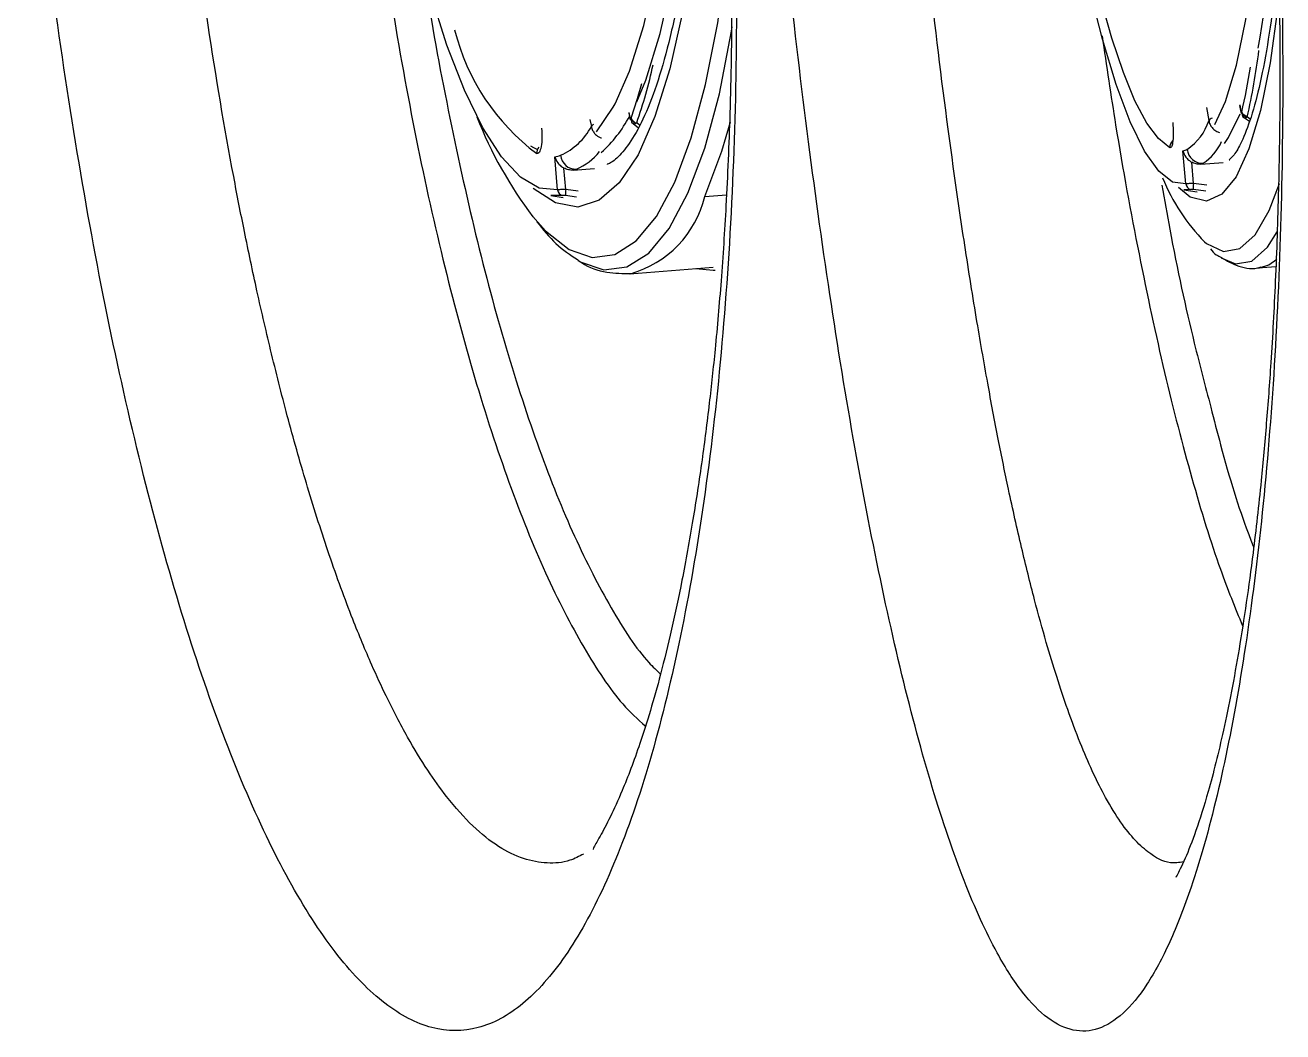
# Model space of a CAD drawing. Extents: x 400 to 501, y 484 to 634.
# Drawn here: x 486.898 to 488.539, y 551.32 to 552.633 of the extents above; entities that cross this region are included whole.
import ezdxf

# ---------------------------------------------------------------- set-up
doc = ezdxf.new("R2010")
doc.units = 0
doc.header["$MEASUREMENT"] = 0
doc.layers.add('DIM', color=3, linetype='Continuous')
doc.layers.add('GEOMETRY', color=3, linetype='Continuous', lineweight=25)

# ---------------------------------------------------------------- blocks, each defined once
blk = doc.blocks.new('2026 GRANDEE')
at = {"layer": 'GEOMETRY', "ltscale": 16}
for p, q in [((37.2608, -44.3221), (37.2622, -44.3289)), ((37.2609, -44.3213), (37.2623, -44.328)), ((38.0145, -44.3149), (38.0174, -44.3319)), ((38.0576, -44.312), (38.0591, -44.321)), ((38.0577, -44.3113), (38.0592, -44.3203)), ((38.0673, -44.3272), (38.0606, -44.3225)), ((37.2101, -44.3303), (37.212, -44.3396)), ((37.2643, -44.3341), (37.2737, -44.3413)), ((37.2683, -44.3341), (37.2661, -44.3324)), ((37.2749, -44.3378), (37.2712, -44.3349)), ((38.0612, -44.3265), (38.0703, -44.3328)), ((38.0719, -44.3304), (38.0675, -44.3271)), ((37.9874, -44.4145), (37.9837, -44.3714)), ((37.168, -44.4222), (37.1642, -44.3791)), ((37.9975, -44.4139), (37.9951, -44.3861)), ((38.007, -44.3887), (38.036, -44.3864)), ((37.1788, -44.4216), (37.1763, -44.3938)), ((37.1883, -44.3964), (37.2161, -44.3942)), ((37.1948, -44.4237), (37.1788, -44.4216)), ((37.994, -44.4217), (37.9846, -44.422)), ((37.9846, -44.422), (38.0023, -44.4248)), ((38.015, -44.4162), (37.9975, -44.4139)), ((38.0134, -44.424), (37.9975, -44.4219)), ((37.1593, -44.4294), (37.1752, -44.432)), ((37.1745, -44.4294), (37.1593, -44.4294)), ((37.1926, -44.4315), (37.1782, -44.4296)), ((37.3601, -44.4308), (37.3882, -44.4286)), ((37.262, -44.5316), (37.3708, -44.523)), ((37.3483, -44.5248), (37.3711, -44.527)), ((37.3711, -44.527), (37.3733, -44.5269)), ((38.0818, -44.5239), (38.1048, -44.5221)), ((38.0818, -44.5239), (38.0836, -44.5237))]:
    blk.add_line(p, q, dxfattribs=at)
at = {"layer": 'GEOMETRY', "ltscale": 16, "flags": 128}
for points in [[(37.3, -43.1474), (37.3187, -43.252), (37.3344, -43.3612), (37.3467, -43.4732), (37.3555, -43.5864), (37.3606, -43.6989), (37.362, -43.8089), (37.3597, -43.9148), (37.3537, -44.0148), (37.344, -44.1074), (37.3308, -44.191), (37.3145, -44.2645), (37.295, -44.3266), (37.273, -44.3763), (37.2485, -44.4129), (37.2221, -44.4358), (37.1942, -44.4446), (37.1651, -44.4392), (37.1362, -44.4204)], [(37.243, -44.31), (37.2619, -44.2673), (37.2805, -44.2077), (37.2961, -44.1368), (37.3084, -44.0558), (37.3173, -43.966), (37.3225, -43.869), (37.324, -43.7665), (37.3217, -43.6602), (37.3157, -43.5519), (37.3061, -43.4435), (37.2931, -43.3369), (37.2769, -43.2338)], [(37.2712, -44.3072), (37.2829, -44.279), (37.3019, -44.2184), (37.3177, -44.1462), (37.3303, -44.0637), (37.3393, -43.9723), (37.3446, -43.8735), (37.3461, -43.7691), (37.3438, -43.6609), (37.3377, -43.5506), (37.328, -43.4403), (37.3147, -43.3316), (37.2982, -43.2267)], [(38.0253, -44.3369), (38.0392, -44.3068), (38.0536, -44.2596), (38.0657, -44.2), (38.0754, -44.1291), (38.0824, -44.0481), (38.0868, -43.9583), (38.0884, -43.8614), (38.0871, -43.7588), (38.083, -43.6525), (38.0829, -43.6498)], [(37.1358, -44.4571), (37.1521, -44.4754), (37.1829, -44.4998), (37.2132, -44.5102), (37.2426, -44.5065), (37.2706, -44.4886), (37.2968, -44.457), (37.3209, -44.412), (37.3424, -44.3544), (37.3611, -44.2848), (37.3768, -44.2045), (37.389, -44.1144), (37.3944, -44.0607)], [(37.9666, -44.3672), (37.9517, -44.3554), (37.9365, -44.335), (37.9211, -44.306), (37.9059, -44.269), (37.8909, -44.2245), (37.8764, -44.1729), (37.8626, -44.1151), (37.8497, -44.0517)], [(37.168, -44.4222), (37.1441, -44.4201), (37.1196, -44.4056), (37.0948, -44.3792), (37.0703, -44.3412), (37.0465, -44.2923), (37.0237, -44.2333), (37.0023, -44.1653), (36.9828, -44.0894)], [(37.9874, -44.4145), (37.9701, -44.4123), (37.952, -44.3979), (37.9334, -44.3715), (37.9148, -44.3335), (37.8964, -44.2846), (37.8786, -44.2256), (37.8615, -44.1576), (37.8456, -44.0817)], [(38.1093, -44.1662), (38.1074, -44.1833), (38.0972, -44.2567), (38.0846, -44.3188), (38.0697, -44.3686), (38.0529, -44.4052), (38.0343, -44.428), (38.0142, -44.4369), (37.993, -44.4315), (37.9778, -44.4193)], [(37.1945, -44.5142), (37.1975, -44.516), (37.2284, -44.5265), (37.2583, -44.5227), (37.2868, -44.5046), (37.3135, -44.4724), (37.338, -44.4266), (37.3599, -44.3679), (37.379, -44.2971), (37.3949, -44.2153), (37.3958, -44.2096)], [(37.2638, -44.3287), (37.2723, -44.3032), (37.2778, -44.2834)], [(37.2188, -44.3465), (37.2406, -44.3145), (37.243, -44.31)], [(38.0378, -44.3617), (38.0432, -44.354), (38.0583, -44.3231)], [(37.3601, -44.4308), (37.3822, -44.3717), (37.3933, -44.3335)], [(37.1326, -44.3648), (37.1364, -44.3669), (37.1417, -44.3695)], [(38.0119, -44.49), (38.0145, -44.4921), (38.0367, -44.5024), (38.0579, -44.4987), (38.0778, -44.4809), (38.096, -44.4492), (38.1095, -44.4138)], [(38.0333, -44.5109), (38.0521, -44.5188), (38.0737, -44.515), (38.094, -44.4968), (38.1064, -44.4771)], [(38.0836, -44.5237), (38.0957, -44.5198), (38.106, -44.5125)]]:
    blk.add_lwpolyline(points, dxfattribs=at)
at = {"layer": 'GEOMETRY', "ltscale": 256}
for centre, radius, start, end in [((36.4997, -43.9516), 1.6077, 349.7674, 357.8923), ((37.3131, -44.1443), 0.2878, 193.8922, 233.2309), ((37.251, -44.1387), 0.8379, 347.0018, 353.0277), ((36.6763, -44.1255), 0.6306, 340.6147, 347.7747), ((37.3135, -44.147), 0.7668, 346.8811, 351.3667), ((38.0611, -44.3206), 0.00195, 169.7105, 257.3654), ((38.0681, -44.3191), 0.00808, 193.7155, 265.2117), ((37.5647, -44.1309), 0.5389, 201.3381, 217.2594), ((37.1368, -44.2994), 0.0853, 294.3259, 331.8266), ((37.2172, -44.3427), 0.00606, 112.8823, 149.715), ((37.114, -44.2491), 0.1666, 311.7833, 332.3853), ((37.2638, -44.3286), 0.00168, 157.9875, 254.2782), ((37.272, -44.3264), 0.00845, 195.5625, 264.5193), ((37.9485, -44.3094), 0.0725, 304.2043, 341.8904), ((38.0235, -44.3355), 0.00708, 103.6356, 149.9755), ((37.153, -44.3743), 0.0122, 140.7004, 182.7873), ((37.1648, -44.3277), 0.0729, 292.3177, 322.3189), ((37.9786, -44.3665), 0.012, 133.372, 183.2923), ((37.9779, -44.347), 0.025, 283.3054, 296.8554), ((38.009, -44.3676), 0.0198, 185.0386, 272.9852), ((37.9736, -44.3319), 0.0664, 303.2223, 335.6832), ((37.1568, -44.3351), 0.0447, 279.6058, 289.8508), ((37.1916, -44.3754), 0.0198, 184.8491, 272.4685), ((37.9979, -44.3633), 0.027, 289.7301, 296.6992), ((37.1766, -44.3509), 0.047, 284.4381, 289.7941), ((38.1955, -44.3096), 0.2574, 202.1212, 224.5163), ((37.1759, -44.4216), 0.00788, 184.274, 260.2323), ((37.2186, -44.4287), 0.0405, 169.8995, 181.2729), ((37.9953, -44.4139), 0.00789, 184.5466, 260.8115), ((38.0158, -44.4181), 0.0188, 167.041, 191.6347), ((37.225, -44.3977), 0.1391, 285.7998, 346.229)]:
    blk.add_arc(centre, radius, start, end, dxfattribs=at)
at = {"layer": 'GEOMETRY', "ltscale": 16}
for points, knots in [([(37.2952, -43.1575), (37.2983, -43.1739), (37.3075, -43.2216), (37.3207, -43.3043), (37.3339, -43.4058), (37.3441, -43.5093), (37.3513, -43.6134), (37.3553, -43.7164), (37.356, -43.817), (37.3535, -43.9135), (37.3479, -44.0045), (37.3391, -44.0887), (37.3276, -44.1647), (37.3134, -44.2313), (37.2972, -44.2873), (37.2795, -44.3317), (37.2613, -44.3637), (37.2448, -44.3823), (37.2356, -44.3884), (37.2327, -44.3888), (37.2325, -44.3889)], [0, 0, 0, 0, 0.032185, 0.093368, 0.15464, 0.215965, 0.277316, 0.338662, 0.399974, 0.461221, 0.522367, 0.583359, 0.644122, 0.704543, 0.764447, 0.823572, 0.881582, 0.938288, 0.994604, 1, 1, 1, 1]), ([(37.3743, -43.5999), (37.3807, -43.6775), (37.3935, -43.8327), (37.4017, -44.0644), (37.4016, -44.2905), (37.3926, -44.5075), (37.3751, -44.7118), (37.3494, -44.8998), (37.3161, -45.0682), (37.276, -45.2138), (37.2298, -45.334), (37.1785, -45.4262), (37.1231, -45.4886), (37.0647, -45.5201), (37.0042, -45.5199), (36.9428, -45.4882), (36.8814, -45.4257), (36.821, -45.3336), (36.7625, -45.2139), (36.7068, -45.0688), (36.6547, -44.901), (36.607, -44.7135), (36.5643, -44.5095), (36.5274, -44.2926), (36.4962, -44.0663), (36.4811, -43.9114), (36.4735, -43.8339)], [0, 0, 0, 0, 0.041211, 0.082445, 0.123734, 0.165105, 0.206578, 0.24817, 0.289883, 0.331715, 0.373653, 0.41567, 0.45774, 0.499836, 0.541925, 0.583974, 0.625955, 0.667852, 0.709657, 0.751363, 0.792974, 0.834496, 0.875944, 0.917333, 0.95868, 1, 1, 1, 1]), ([(37.3689, -43.6029), (37.3749, -43.6745), (37.3862, -43.8107), (37.3939, -44.0035), (37.3959, -44.1722), (37.3934, -44.3165), (37.3883, -44.4371), (37.3816, -44.5395), (37.3741, -44.6253), (37.3657, -44.7033), (37.3562, -44.7777), (37.3444, -44.8552), (37.3269, -44.9517), (37.3038, -45.0528), (37.2768, -45.1428), (37.2536, -45.2038), (37.2353, -45.2434), (37.222, -45.2682), (37.2137, -45.282), (37.2144, -45.2824), (37.2147, -45.2826)], [0, 0, 0, 0, 0.085797, 0.163175, 0.232167, 0.292781, 0.345008, 0.388833, 0.430305, 0.464223, 0.501645, 0.543036, 0.588366, 0.666935, 0.736142, 0.795285, 0.839884, 0.893146, 0.954789, 1, 1, 1, 1]), ([(38.083, -43.6091), (38.0893, -43.6863), (38.1019, -43.8407), (38.1119, -44.0711), (38.115, -44.296), (38.1108, -44.512), (38.0997, -44.7154), (38.0819, -44.9028), (38.0581, -45.0708), (38.0288, -45.2163), (37.9977, -45.3263), (37.9667, -45.4059), (37.9369, -45.4611), (37.9057, -45.4989), (37.8735, -45.519), (37.8407, -45.521), (37.8074, -45.5051), (37.7742, -45.4713), (37.7376, -45.4144), (37.6981, -45.3279), (37.6565, -45.2058), (37.6168, -45.0585), (37.5795, -44.8889), (37.5448, -44.7001), (37.513, -44.4956), (37.4845, -44.2787), (37.4592, -44.0533), (37.4455, -43.8991), (37.4386, -43.8221)], [0, 0, 0, 0, 0.041031, 0.08209, 0.123216, 0.164441, 0.205793, 0.247295, 0.288958, 0.330782, 0.372757, 0.404336, 0.435979, 0.467668, 0.499386, 0.531113, 0.562833, 0.59453, 0.626184, 0.668281, 0.710242, 0.752051, 0.7937, 0.835191, 0.876537, 0.917767, 0.958911, 1, 1, 1, 1]), ([(38.0799, -43.6111), (38.0856, -43.6803), (38.0961, -43.8073), (38.1046, -43.98), (38.1088, -44.1168), (38.1102, -44.2276), (38.1101, -44.3257), (38.1083, -44.4304), (38.1046, -44.539), (38.099, -44.6406), (38.0926, -44.7268), (38.0851, -44.8102), (38.0737, -44.9112), (38.0574, -45.0231), (38.0374, -45.1267), (38.0179, -45.2046), (38.0004, -45.2599), (37.9854, -45.2981), (37.9756, -45.3167), (37.9747, -45.3183), (37.9744, -45.3189)], [0, 0, 0, 0, 0.0855155, 0.1569192, 0.2142205, 0.2578037, 0.2987993, 0.3422441, 0.3975984, 0.4485417, 0.4883061, 0.5273414, 0.579861, 0.6562296, 0.7309302, 0.7988041, 0.853235, 0.9062493, 0.9665917, 1, 1, 1, 1]), ([(36.9022, -43.7862), (36.9087, -43.8506), (36.9216, -43.9793), (36.9486, -44.167), (36.9806, -44.3466), (37.0177, -44.5149), (37.0591, -44.6692), (37.1041, -44.8066), (37.1519, -44.9252), (37.2018, -45.0215), (37.2456, -45.0882), (37.2724, -45.1125), (37.2822, -45.1213)], [0, 0, 0, 0, 0.104463, 0.208927, 0.31339, 0.417853, 0.522316, 0.62678, 0.731243, 0.835706, 0.940169, 1, 1, 1, 1]), ([(37.9843, -45.2987), (37.9786, -45.2996), (37.9633, -45.3019), (37.9415, -45.2897), (37.919, -45.269), (37.8998, -45.2439), (37.8818, -45.2138), (37.865, -45.18), (37.8493, -45.1434), (37.8338, -45.1023), (37.8191, -45.0583), (37.8047, -45.0107), (37.7893, -44.955), (37.7729, -44.8886), (37.7571, -44.8183), (37.7424, -44.7464), (37.7284, -44.6718), (37.7134, -44.5856), (37.6984, -44.4912), (37.6794, -44.3606), (37.6584, -44.1964), (37.6366, -43.9968), (37.6249, -43.8637), (37.6192, -43.7987)], [0, 0, 0, 0, 0.038367, 0.103507, 0.145526, 0.188716, 0.233072, 0.267656, 0.304106, 0.342417, 0.376831, 0.40978, 0.447817, 0.49093, 0.535559, 0.571767, 0.610323, 0.653549, 0.702016, 0.746435, 0.834799, 0.919306, 1, 1, 1, 1]), ([(37.2018, -45.2885), (37.1959, -45.2915), (37.1804, -45.2996), (37.1542, -45.3012), (37.1231, -45.2959), (37.0907, -45.28), (37.0572, -45.2532), (37.0263, -45.2187), (36.9979, -45.179), (36.9715, -45.1357), (36.9472, -45.0891), (36.9234, -45.0375), (36.8985, -44.9776), (36.8704, -44.9007), (36.8424, -44.8133), (36.8173, -44.7252), (36.7954, -44.6392), (36.7763, -44.5568), (36.7599, -44.4794), (36.7377, -44.3659), (36.7116, -44.211), (36.6844, -44.0108), (36.6714, -43.8759), (36.665, -43.8096)], [0, 0, 0, 0, 0.027897, 0.073552, 0.120863, 0.169826, 0.220436, 0.272689, 0.310061, 0.350743, 0.394731, 0.424318, 0.464888, 0.516425, 0.565891, 0.611721, 0.653919, 0.692489, 0.727435, 0.75876, 0.841757, 0.922166, 1, 1, 1, 1]), ([(38.1082, -44.1078), (38.1068, -44.125), (38.1033, -44.1681), (38.0953, -44.2269), (38.0847, -44.2839), (38.0727, -44.3289), (38.0604, -44.3601), (38.0499, -44.3785), (38.0432, -44.3835), (38.0444, -44.3831), (38.0446, -44.383)], [0, 0, 0, 0, 0.102638, 0.257087, 0.410324, 0.56153, 0.709251, 0.836475, 0.971103, 1, 1, 1, 1]), ([(36.9908, -44.1193), (36.9921, -44.1281), (37.0017, -44.1971), (37.025, -44.3195), (37.0603, -44.4822), (37.1002, -44.6307), (37.1436, -44.763), (37.1897, -44.8774), (37.2377, -44.9697), (37.2756, -45.0289), (37.2972, -45.0489), (37.3023, -45.0537)], [0, 0, 0, 0, 0.019505, 0.153596, 0.287688, 0.421779, 0.55587, 0.689961, 0.824052, 0.958143, 1, 1, 1, 1]), ([(37.8783, -44.2213), (37.884, -44.2604), (37.8986, -44.3599), (37.926, -44.5079), (37.9593, -44.6632), (37.995, -44.8007), (38.0292, -44.9121), (38.0516, -44.9671), (38.0613, -44.9907)], [0, 0, 0, 0, 0.119782, 0.304918, 0.490053, 0.675188, 0.860323, 1, 1, 1, 1]), ([(38.0592, -44.3203), (38.0592, -44.3206), (38.0593, -44.3212), (38.0596, -44.3218), (38.0598, -44.322), (38.0601, -44.3217), (38.0602, -44.3213), (38.0603, -44.321)], [0, 0, 0, 0, 0.151485, 0.321251, 0.510704, 0.753376, 1, 1, 1, 1]), ([(38.0606, -44.3225), (38.0608, -44.3236), (38.0612, -44.3259), (38.0627, -44.3278), (38.0648, -44.3285), (38.0665, -44.3276), (38.0675, -44.3271)], [0, 0, 0, 0, 0.230044, 0.476594, 0.714883, 1, 1, 1, 1]), ([(37.212, -44.3396), (37.2124, -44.3413), (37.2133, -44.3445), (37.2166, -44.3492), (37.2206, -44.3528), (37.224, -44.354), (37.2252, -44.3545)], [0, 0, 0, 0, 0.2673194, 0.4931912, 0.8188968, 1, 1, 1, 1]), ([(37.2623, -44.328), (37.2623, -44.3283), (37.2625, -44.3289), (37.2628, -44.3295), (37.2631, -44.3297), (37.2635, -44.3294), (37.2637, -44.329), (37.2638, -44.3287)], [0, 0, 0, 0, 0.151485, 0.321251, 0.510704, 0.753376, 1, 1, 1, 1]), ([(37.2634, -44.3302), (37.2636, -44.3313), (37.2641, -44.3336), (37.2658, -44.3355), (37.2683, -44.3363), (37.2701, -44.3354), (37.2712, -44.3349)], [0, 0, 0, 0, 0.230044, 0.476594, 0.714883, 1, 1, 1, 1]), ([(37.9704, -44.3342), (37.9707, -44.3393), (37.9713, -44.3494), (37.9705, -44.3607), (37.9688, -44.367), (37.9674, -44.3671), (37.9666, -44.3672)], [0, 0, 0, 0, 0.280954, 0.55863, 0.778027, 1, 1, 1, 1]), ([(38.0174, -44.3319), (38.0178, -44.3337), (38.0186, -44.3368), (38.0218, -44.3415), (38.026, -44.3453), (38.0298, -44.3467), (38.0314, -44.3472)], [0, 0, 0, 0, 0.253571, 0.467827, 0.776782, 1, 1, 1, 1]), ([(37.147, -44.3419), (37.1473, -44.347), (37.1478, -44.3571), (37.1463, -44.3684), (37.1438, -44.3747), (37.1418, -44.3748), (37.1408, -44.3749)], [0, 0, 0, 0, 0.280954, 0.55863, 0.778027, 1, 1, 1, 1]), ([(37.9837, -44.3714), (37.9847, -44.3741), (37.9862, -44.3784), (37.9908, -44.3833), (37.9938, -44.3852), (37.9951, -44.3861)], [0, 0, 0, 0, 0.49945, 0.772693, 1, 1, 1, 1]), ([(37.1642, -44.3791), (37.1654, -44.3818), (37.1671, -44.3861), (37.1719, -44.391), (37.1749, -44.3929), (37.1763, -44.3938)], [0, 0, 0, 0, 0.49945, 0.772693, 1, 1, 1, 1]), ([(38.007, -44.3887), (38.0049, -44.3887), (38.0008, -44.3887), (37.997, -44.387), (37.9951, -44.3861)], [0, 0, 0, 0, 0.498747, 1, 1, 1, 1]), ([(37.1883, -44.3964), (37.1862, -44.3964), (37.182, -44.3964), (37.1782, -44.3947), (37.1763, -44.3938)], [0, 0, 0, 0, 0.498747, 1, 1, 1, 1]), ([(37.1788, -44.4216), (37.1773, -44.4217), (37.1746, -44.4217), (37.1715, -44.4219), (37.1692, -44.422), (37.1684, -44.4221), (37.168, -44.4222)], [0, 0, 0, 0, 0.303946, 0.534904, 0.760819, 1, 1, 1, 1]), ([(37.956, -44.4159), (37.9594, -44.4352), (37.9725, -44.5089), (37.994, -44.6073), (38.0127, -44.6781), (38.0199, -44.7054)], [0, 0, 0, 0, 0.178288, 0.683103, 1, 1, 1, 1]), ([(37.9975, -44.4139), (37.9961, -44.414), (37.9935, -44.414), (37.9905, -44.4141), (37.9884, -44.4143), (37.9877, -44.4144), (37.9874, -44.4145)], [0, 0, 0, 0, 0.303946, 0.534904, 0.760819, 1, 1, 1, 1]), ([(37.9975, -44.4219), (37.997, -44.4219), (37.9961, -44.4217), (37.995, -44.4217), (37.9943, -44.4216), (37.9941, -44.4217), (37.994, -44.4217)], [0, 0, 0, 0, 0.279886, 0.570842, 0.793544, 1, 1, 1, 1]), ([(37.1782, -44.4296), (37.1777, -44.4296), (37.1767, -44.4295), (37.1756, -44.4294), (37.1749, -44.4294), (37.1746, -44.4294), (37.1745, -44.4294)], [0, 0, 0, 0, 0.279886, 0.570842, 0.793544, 1, 1, 1, 1]), ([(37.1407, -44.4637), (37.1489, -44.4739), (37.1654, -44.4945), (37.1845, -44.5069), (37.1941, -44.5132)], [0, 0, 0, 0, 0.4954766, 1, 1, 1, 1]), ([(38.0195, -44.4992), (38.0218, -44.5021), (38.0252, -44.5061), (38.0299, -44.5083), (38.0314, -44.509)], [0, 0, 0, 0, 0.692662, 1, 1, 1, 1]), ([(37.1941, -44.5132), (37.1958, -44.5145), (37.2073, -44.5232), (37.2307, -44.5312), (37.253, -44.5312), (37.2634, -44.5312)], [0, 0, 0, 0, 0.083346, 0.570111, 1, 1, 1, 1]), ([(38.0314, -44.509), (38.0382, -44.5131), (38.0527, -44.5218), (38.0735, -44.5264), (38.084, -44.5232), (38.0855, -44.5227)], [0, 0, 0, 0, 0.437768, 0.918934, 1, 1, 1, 1]), ([(38.0199, -44.7054), (38.0242, -44.722), (38.0398, -44.7835), (38.0587, -44.8448), (38.0735, -44.882), (38.0759, -44.8882)], [0, 0, 0, 0, 0.2366687, 0.8724438, 1, 1, 1, 1])]:
    blk.add_open_spline(points, degree=3, knots=knots, dxfattribs=at)

msp = doc.modelspace()

# ---------------------------------------------------------------- block references
at = {"layer": 'DIM'}
msp.add_blockref('2026 GRANDEE', (450.4248, 596.8403), dxfattribs=at)

doc.saveas('drawing.dxf')
